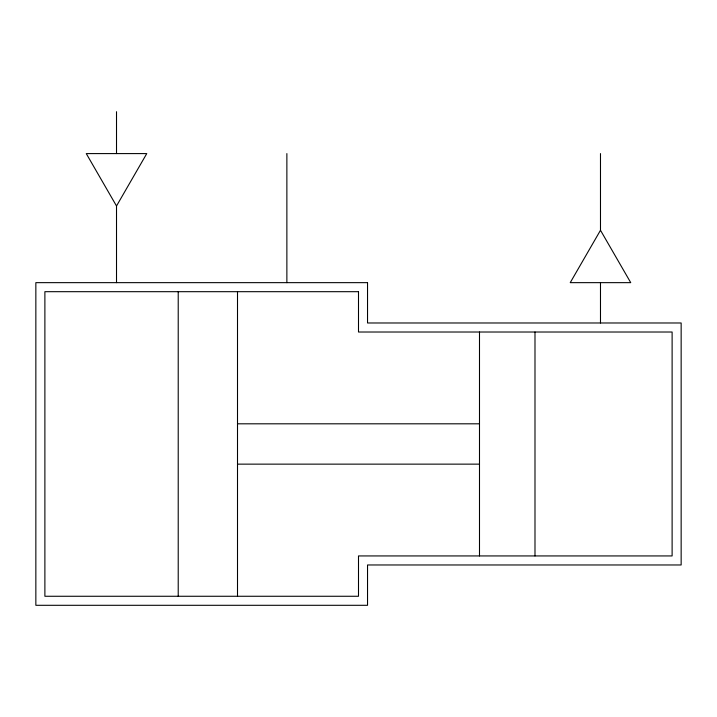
<?xml version="1.0" encoding="UTF-8"?>
<svg xmlns="http://www.w3.org/2000/svg" width="717" height="717" viewBox="0 0 717 717"><rect width="100%" height="100%" fill="white"/><g stroke="black" fill="none" stroke-linecap="round" stroke-linejoin="round"><path stroke-width="1.08" d="M116.513 205.985L146.761 153.59L86.264 153.59L116.513 205.985L116.513 282.65M600.487 230.265L570.239 282.65L630.736 282.65L600.487 230.265L600.487 153.59M237.506 423.81L479.494 423.81M237.506 464.141L479.494 464.141M600.487 282.65L600.487 322.982M534.99 332.016L534.99 555.935M479.494 332.016L479.494 555.935M286.872 153.59L286.872 282.65M237.506 291.685L237.506 596.266M178.219 291.685L178.219 596.266M116.513 111.7L116.513 153.59M367.534 282.65L35.85 282.65L35.85 605.3L367.534 605.3L367.534 564.969L681.15 564.969L681.15 322.982L367.534 322.982L367.534 282.65M358.5 291.685L44.884 291.685L44.884 596.266L358.5 596.266L358.5 555.935L672.116 555.935L672.116 332.016L358.5 332.016L358.5 291.685"/></g></svg>
